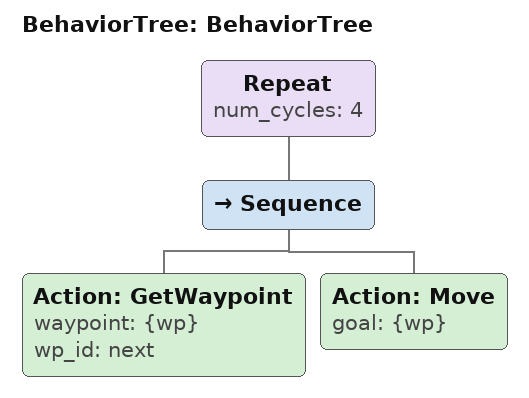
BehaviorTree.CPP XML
<?xml version="1.0"?>
<root main_tree_to_execute="BehaviorTree">
    <BehaviorTree ID="BehaviorTree">
        <Repeat num_cycles="4">
            <Sequence>
                <Action ID="GetWaypoint" waypoint="{wp}" wp_id="next"/>
                <Action ID="Move" goal="{wp}"/>
            </Sequence>
        </Repeat>
    </BehaviorTree>
</root>
